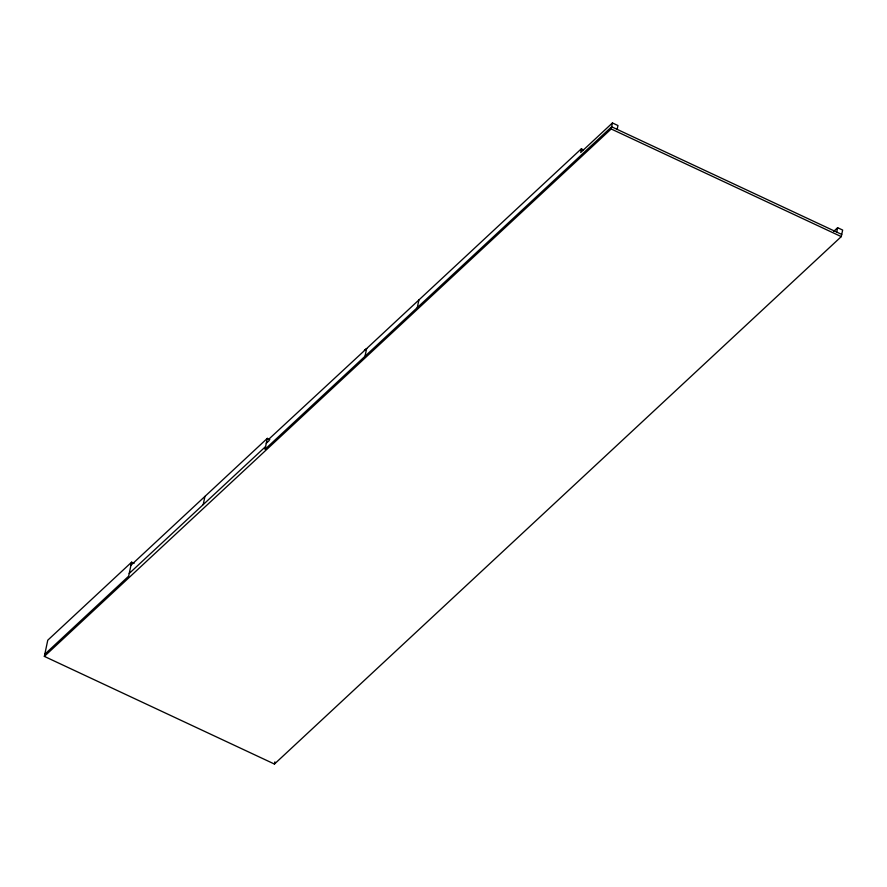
<?xml version="1.0" encoding="UTF-8"?>
<svg xmlns="http://www.w3.org/2000/svg" width="887" height="887" viewBox="0 0 887 887"><rect width="100%" height="100%" fill="white"/><g stroke="black" fill="none" stroke-linecap="round" stroke-linejoin="round"><path stroke-width="1.33" d="M833.603 231.452L837.627 227.704L842.65 230.055L841.264 236.629L274.438 764.051L44.35 656.391L47.765 640.203L131.598 562.192L134.081 563.356M131.598 562.192L128.648 576.195L44.816 654.207M203.212 504.614L204.941 496.398M269.803 439.531L267.32 438.366L265.013 449.31L611.631 126.786L841.73 234.434M274.438 764.051L274.903 761.855M365 356.275L366.619 348.602L581.528 148.628L582.914 150.435M417.3 307.612L418.908 299.95M581.528 148.628L580.73 152.464L612.44 122.949L617.962 125.533L617.164 129.369M44.35 656.391L611.176 128.97L612.44 122.949M836.696 232.084L837.627 227.704M130.954 565.252L267.32 438.366M366.619 348.602L269.526 438.511L269.06 440.684L266.288 443.267M129.225 573.457L265.59 446.571M364.369 350.265L366.608 348.658M611.176 128.97L841.264 236.629"/></g></svg>
